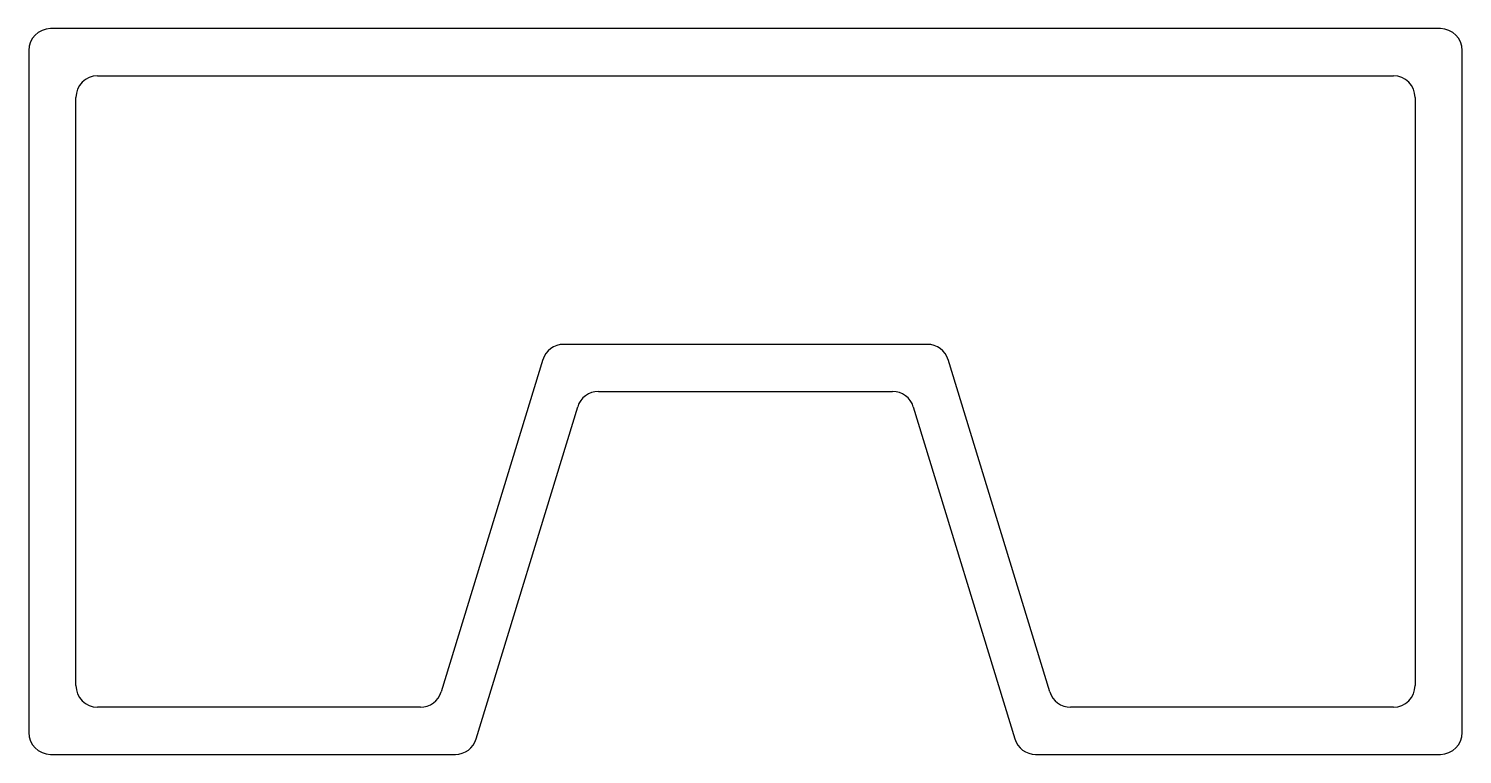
# Model space of a CAD drawing. Extents: x -50 to 50, y 0 to 51.
import ezdxf

# ---------------------------------------------------------------- set-up
doc = ezdxf.new("R2010")
doc.units = 0
doc.layers.get('0').update_dxf_attribs({"linetype": 'CONTINUOUS'})

msp = doc.modelspace()

# ---------------------------------------------------------------- linework, layer by layer
for p, q in [((48.64, 50.8), (-48.64, 50.8)), ((-50.16, 49.28), (-50.16, 1.52)), ((50.16, 1.52), (50.16, 49.28)), ((-45.34, 47.5), (45.34, 47.5)), ((-46.86, 4.82), (-46.86, 45.98)), ((46.86, 45.98), (46.86, 4.82)), ((12.73, 28.7), (-12.73, 28.7)), ((-14.18, 27.63), (-21.29, 4.38)), ((21.29, 4.38), (14.18, 27.63)), ((-10.29, 25.4), (10.29, 25.4)), ((-18.85, 1.08), (-11.74, 24.32)), ((11.74, 24.32), (18.85, 1.08)), ((-22.75, 3.3), (-45.34, 3.3)), ((45.34, 3.3), (22.75, 3.3)), ((-48.64, 0), (-20.3, 0)), ((20.3, 0), (48.64, 0))]:
    msp.add_line(p, q)
for centre, start, end in [((-48.64, 49.28), 90, 180), ((48.64, 49.28), 0, 90), ((-45.34, 45.98), 90, 180), ((45.34, 45.98), 0, 90), ((-12.73, 27.18), 90, 163), ((12.73, 27.18), 17, 90), ((-10.29, 23.88), 90, 163), ((10.29, 23.88), 17, 90), ((-45.34, 4.82), 180, 270), ((-22.75, 4.82), 270, 343), ((22.75, 4.82), 197, 270), ((45.34, 4.82), 270, 360), ((-48.64, 1.52), 180, 270), ((-20.3, 1.52), 270, 343), ((20.3, 1.52), 197, 270), ((48.64, 1.52), 270, 0)]:
    msp.add_arc(centre, 1.52, start, end)

doc.saveas('drawing.dxf')
